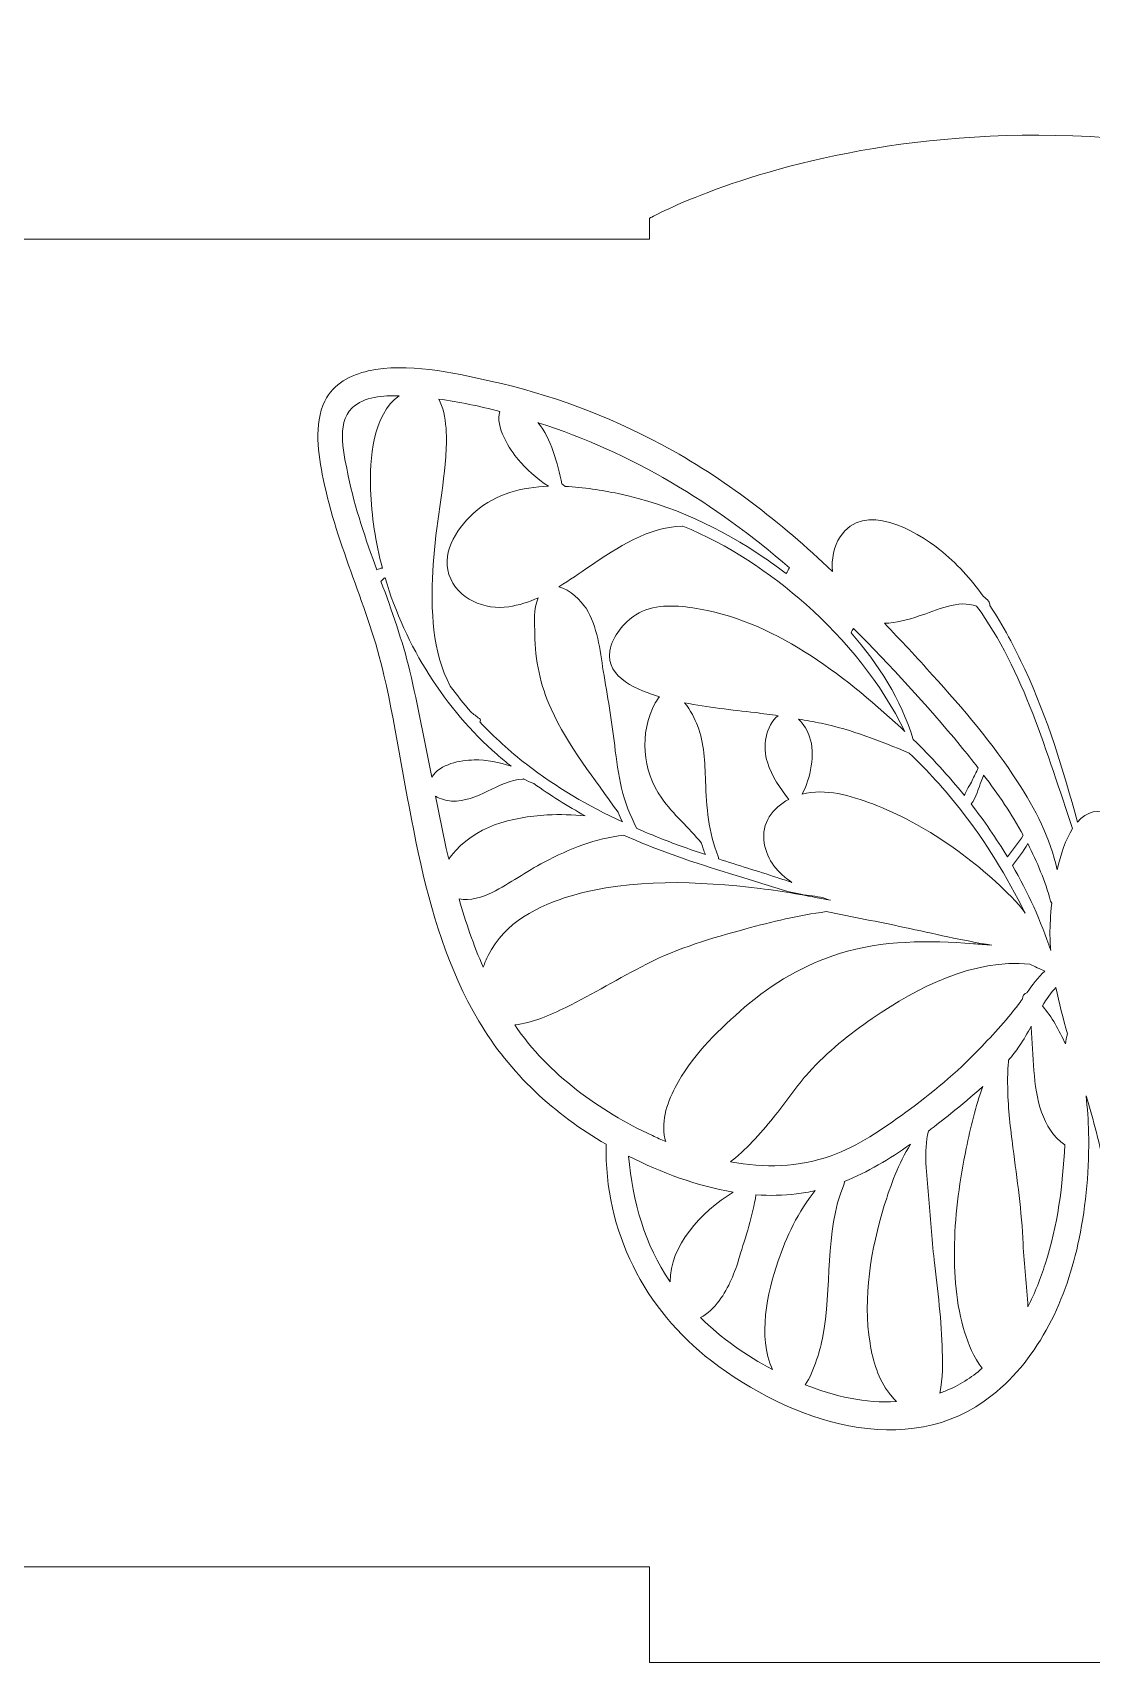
# Model space of a CAD drawing. Header units: millimetres. Extents: x -390 to 773, y -263 to 188.
# Drawn here: x 279.4 to 319.3, y -196.1 to -134.7 of the extents above; entities that cross this region are included whole.
import ezdxf

# ---------------------------------------------------------------- set-up
doc = ezdxf.new("R2010")
doc.units = ezdxf.units.MM
doc.header["$MEASUREMENT"] = 0
doc.layers.add('Layer 1', color=7, linetype='Continuous')

msp = doc.modelspace()

# ---------------------------------------------------------------- linework, layer by layer
at = {"layer": 'Layer 1', "color": 140, "lineweight": 18}
msp.add_open_spline([(150.1144, -192.49), (150.1144, -192.49), (150.1144, -145.6684), (150.1144, -145.6684), (150.1144, -145.6684), (150.1144, -145.6684), (150.0709, -142.6385), (153.3799, -142.49), (153.3799, -142.49), (153.3799, -142.49), (155.6145, -142.49), (155.6145, -142.49), (155.6145, -142.49), (155.6145, -142.49), (155.6145, -171.8706), (155.6145, -171.8706), (155.6145, -171.8706), (155.6145, -171.8706), (159.6145, -171.8706), (159.6145, -171.8706), (159.6145, -171.8706), (159.6145, -171.8706), (159.6145, -142.49), (159.6145, -142.49), (159.6145, -142.49), (159.6145, -142.49), (302.6146, -142.49), (302.6146, -142.49), (302.6146, -142.49), (302.6146, -142.49), (302.6146, -141.7025), (302.6146, -141.7025), (302.6146, -141.7025), (302.6146, -141.7025), (315.1467, -134.7134), (332.6146, -141.6368), (332.6146, -141.6368), (332.6146, -141.6368), (332.6146, -142.49), (332.6146, -142.49), (332.6146, -142.49), (332.6146, -142.49), (475.6146, -142.49), (475.6146, -142.49), (475.6146, -142.49), (475.6146, -142.49), (475.6146, -171.8706), (475.6146, -171.8706), (475.6146, -171.8706), (475.6146, -171.8706), (479.6146, -171.8706), (479.6146, -171.8706), (479.6146, -171.8706), (479.6146, -171.8706), (479.6146, -142.49), (479.6146, -142.49), (479.6146, -142.49), (479.6146, -142.49), (481.855, -142.49), (481.855, -142.49), (481.855, -142.49), (481.855, -142.49), (484.721, -142.3469), (485.1145, -145.5984), (485.1145, -145.5984), (485.1145, -145.5984), (485.1146, -192.49), (485.1146, -192.49), (485.1146, -192.49), (485.1146, -192.49), (436.7013, -192.49), (436.7013, -192.49), (436.7013, -192.49), (436.7013, -192.49), (436.7013, -196.09), (436.7013, -196.09), (436.7013, -196.09), (436.7013, -196.09), (406.7012, -196.09), (406.7012, -196.09), (406.7012, -196.09), (406.7012, -196.09), (406.7012, -192.49), (406.7012, -192.49), (406.7012, -192.49), (406.7012, -192.49), (332.6146, -192.49), (332.6146, -192.49), (332.6146, -192.49), (332.6146, -192.49), (332.6146, -196.09), (332.6146, -196.09), (332.6146, -196.09), (332.6146, -196.09), (302.6146, -196.09), (302.6146, -196.09), (302.6146, -196.09), (302.6146, -196.09), (302.6146, -192.49), (302.6146, -192.49), (302.6146, -192.49), (302.6146, -192.49), (228.5381, -192.49), (228.5381, -192.49), (228.5381, -192.49), (228.5381, -192.49), (228.5381, -196.09), (228.5381, -196.09), (228.5381, -196.09), (228.5381, -196.09), (198.5381, -196.09), (198.5381, -196.09), (198.5381, -196.09), (198.5381, -196.09), (198.5381, -192.49), (198.5381, -192.49), (198.5381, -192.49), (198.5381, -192.49), (150.1144, -192.49), (150.1144, -192.49)], degree=3, knots=[0, 0, 0, 0, 0.0322581, 0.0322581, 0.0322581, 0.0322581, 0.0645161, 0.0645161, 0.0645161, 0.0645161, 0.0967742, 0.0967742, 0.0967742, 0.0967742, 0.1290323, 0.1290323, 0.1290323, 0.1290323, 0.1612903, 0.1612903, 0.1612903, 0.1612903, 0.1935484, 0.1935484, 0.1935484, 0.1935484, 0.2258065, 0.2258065, 0.2258065, 0.2258065, 0.2580645, 0.2580645, 0.2580645, 0.2580645, 0.2903226, 0.2903226, 0.2903226, 0.2903226, 0.3225806, 0.3225806, 0.3225806, 0.3225806, 0.3548387, 0.3548387, 0.3548387, 0.3548387, 0.3870968, 0.3870968, 0.3870968, 0.3870968, 0.4193548, 0.4193548, 0.4193548, 0.4193548, 0.4516129, 0.4516129, 0.4516129, 0.4516129, 0.483871, 0.483871, 0.483871, 0.483871, 0.516129, 0.516129, 0.516129, 0.516129, 0.5483871, 0.5483871, 0.5483871, 0.5483871, 0.5806452, 0.5806452, 0.5806452, 0.5806452, 0.6129032, 0.6129032, 0.6129032, 0.6129032, 0.6451613, 0.6451613, 0.6451613, 0.6451613, 0.6774194, 0.6774194, 0.6774194, 0.6774194, 0.7096774, 0.7096774, 0.7096774, 0.7096774, 0.7419355, 0.7419355, 0.7419355, 0.7419355, 0.7741935, 0.7741935, 0.7741935, 0.7741935, 0.8064516, 0.8064516, 0.8064516, 0.8064516, 0.8387097, 0.8387097, 0.8387097, 0.8387097, 0.8709677, 0.8709677, 0.8709677, 0.8709677, 0.9032258, 0.9032258, 0.9032258, 0.9032258, 0.9354839, 0.9354839, 0.9354839, 0.9354839, 1, 1, 1, 1], dxfattribs=at)
at = {"layer": 'Layer 1', "color": 240, "lineweight": 9}
for points, knots in [([(290.3851, -148.5879), (290.6941, -147.9404), (291.3772, -147.5984), (292.022, -147.4572), (292.022, -147.4572), (293.5086, -147.1316), (295.159, -147.515), (296.6202, -147.8345), (296.6202, -147.8345), (298.8595, -148.3239), (301.0271, -149.1413), (303.0651, -150.2254), (303.0651, -150.2254), (305.4468, -151.4925), (307.5491, -153.1546), (309.5065, -155.0039), (309.5065, -155.0039), (309.4639, -154.5426), (309.5526, -154.0748), (309.8001, -153.6973), (309.8001, -153.6973), (310.6918, -152.3362), (312.6287, -153.4599), (313.5448, -154.1841), (313.5448, -154.1841), (314.1784, -154.6851), (314.7238, -155.2905), (315.2025, -155.9542), (315.2025, -155.9542), (315.2695, -156.0013), (315.3319, -156.0584), (315.3877, -156.1278), (315.3877, -156.1278), (315.4251, -156.1738), (315.4367, -156.23), (315.4309, -156.2836), (315.4309, -156.2836), (315.9412, -157.044), (316.3731, -157.8674), (316.7545, -158.6898), (316.7545, -158.6898), (317.6067, -160.5278), (318.2117, -162.4809), (318.7324, -164.445), (318.7324, -164.445), (319.0763, -164.0523), (319.5277, -163.9031), (320.1155, -164.2012), (320.1155, -164.2012), (320.7051, -163.9016), (321.1563, -164.0513), (321.5002, -164.445), (321.5002, -164.445), (321.9512, -162.7503), (322.4729, -161.0847), (323.1391, -159.4648), (323.1391, -159.4648), (323.5917, -158.3641), (324.1304, -157.2711), (324.8006, -156.2846), (324.8006, -156.2846), (324.7945, -156.2309), (324.8062, -156.1743), (324.8437, -156.1278), (324.8437, -156.1278), (324.9026, -156.0548), (324.9683, -155.9954), (325.0391, -155.9472), (325.0391, -155.9472), (325.3802, -155.4802), (325.7531, -155.0406), (326.1644, -154.6406), (326.1644, -154.6406), (327.0546, -153.7748), (328.9232, -152.4214), (330.1344, -153.3747), (330.1344, -153.3747), (330.6216, -153.7581), (330.7861, -154.3675), (330.7254, -154.9715), (330.7254, -154.9715), (333.5611, -152.3168), (336.7506, -150.1332), (340.3656, -148.7862), (340.3656, -148.7862), (342.1739, -148.1122), (344.0673, -147.6645), (345.9731, -147.4273), (345.9731, -147.4273), (347.2797, -147.2647), (349.1878, -147.2084), (349.8798, -148.6579), (349.8798, -148.6579), (350.3125, -149.5644), (350.0658, -150.7347), (349.8767, -151.6734), (349.8767, -151.6734), (349.6128, -152.9838), (349.1382, -154.2426), (348.6852, -155.4911), (348.6852, -155.4911), (348.2623, -156.6569), (347.8688, -157.8206), (347.5915, -159.0349), (347.5915, -159.0349), (347.3426, -160.1249), (347.1403, -161.2273), (346.9438, -162.3288), (346.9438, -162.3288), (346.1545, -166.755), (345.2355, -171.5439), (341.8581, -174.664), (341.8581, -174.664), (341.0618, -175.3999), (340.1833, -176.0378), (339.251, -176.576), (339.251, -176.576), (339.2904, -178.5533), (338.7767, -180.5197), (337.7092, -182.1604), (337.7092, -182.1604), (336.5849, -183.8888), (334.903, -185.1929), (333.1277, -186.1106), (333.1277, -186.1106), (331.4317, -186.9875), (329.508, -187.5216), (327.611, -187.2513), (327.611, -187.2513), (325.7302, -186.9835), (324.187, -185.8717), (323.093, -184.275), (323.093, -184.275), (321.9613, -182.6234), (321.4265, -180.5679), (321.1881, -178.577), (321.1881, -178.577), (321.058, -177.4901), (321.0528, -176.3978), (321.1033, -175.3056), (321.1033, -175.3056), (321.1092, -175.1719), (321.1183, -175.0391), (321.1293, -174.9063), (321.1293, -174.9063), (320.8942, -175.7226), (320.6705, -176.5406), (320.4931, -177.3756), (320.4931, -177.3756), (320.4028, -177.8012), (320.3352, -178.2311), (320.2743, -178.6622), (320.2743, -178.6622), (320.2193, -179.0532), (320.1688, -179.445), (320.1142, -179.836), (320.1142, -179.836), (320.0593, -179.4557), (320.0087, -179.0746), (319.955, -178.6938), (319.955, -178.6938), (319.9007, -178.3077), (319.8426, -177.9222), (319.7704, -177.5387), (319.7704, -177.5387), (319.5925, -176.5939), (319.3341, -175.6676), (319.062, -174.7476), (319.062, -174.7476), (319.1098, -175.2099), (319.1471, -175.6736), (319.1579, -176.1411), (319.1579, -176.1411), (319.1887, -177.4777), (319.0632, -178.8226), (318.7993, -180.1304), (318.7993, -180.1304), (318.3441, -182.3861), (317.3052, -184.6129), (315.527, -186.0302), (315.527, -186.0302), (312.3277, -188.5801), (307.8525, -186.9755), (304.9514, -184.7373), (304.9514, -184.7373), (302.4261, -182.789), (300.9144, -179.8697), (300.9797, -176.5725), (300.9797, -176.5725), (299.041, -175.4642), (297.3527, -173.9103), (296.1841, -171.938), (296.1841, -171.938), (293.8714, -168.0355), (293.6068, -163.2702), (292.6108, -158.9081), (292.6108, -158.9081), (292.0344, -156.3828), (290.8364, -154.065), (290.324, -151.5212), (290.324, -151.5212), (290.1337, -150.5768), (289.9558, -149.4871), (290.3851, -148.5879)], [0, 0, 0, 0, 0.0192308, 0.0192308, 0.0192308, 0.0192308, 0.0384615, 0.0384615, 0.0384615, 0.0384615, 0.0576923, 0.0576923, 0.0576923, 0.0576923, 0.0769231, 0.0769231, 0.0769231, 0.0769231, 0.0961538, 0.0961538, 0.0961538, 0.0961538, 0.1153846, 0.1153846, 0.1153846, 0.1153846, 0.1346154, 0.1346154, 0.1346154, 0.1346154, 0.1538462, 0.1538462, 0.1538462, 0.1538462, 0.1730769, 0.1730769, 0.1730769, 0.1730769, 0.1923077, 0.1923077, 0.1923077, 0.1923077, 0.2115385, 0.2115385, 0.2115385, 0.2115385, 0.2307692, 0.2307692, 0.2307692, 0.2307692, 0.25, 0.25, 0.25, 0.25, 0.2692308, 0.2692308, 0.2692308, 0.2692308, 0.2884615, 0.2884615, 0.2884615, 0.2884615, 0.3076923, 0.3076923, 0.3076923, 0.3076923, 0.3269231, 0.3269231, 0.3269231, 0.3269231, 0.3461538, 0.3461538, 0.3461538, 0.3461538, 0.3653846, 0.3653846, 0.3653846, 0.3653846, 0.3846154, 0.3846154, 0.3846154, 0.3846154, 0.4038462, 0.4038462, 0.4038462, 0.4038462, 0.4230769, 0.4230769, 0.4230769, 0.4230769, 0.4423077, 0.4423077, 0.4423077, 0.4423077, 0.4615385, 0.4615385, 0.4615385, 0.4615385, 0.4807692, 0.4807692, 0.4807692, 0.4807692, 0.5, 0.5, 0.5, 0.5, 0.5192308, 0.5192308, 0.5192308, 0.5192308, 0.5384615, 0.5384615, 0.5384615, 0.5384615, 0.5576923, 0.5576923, 0.5576923, 0.5576923, 0.5769231, 0.5769231, 0.5769231, 0.5769231, 0.5961538, 0.5961538, 0.5961538, 0.5961538, 0.6153846, 0.6153846, 0.6153846, 0.6153846, 0.6346154, 0.6346154, 0.6346154, 0.6346154, 0.6538462, 0.6538462, 0.6538462, 0.6538462, 0.6730769, 0.6730769, 0.6730769, 0.6730769, 0.6923077, 0.6923077, 0.6923077, 0.6923077, 0.7115385, 0.7115385, 0.7115385, 0.7115385, 0.7307692, 0.7307692, 0.7307692, 0.7307692, 0.75, 0.75, 0.75, 0.75, 0.7692308, 0.7692308, 0.7692308, 0.7692308, 0.7884615, 0.7884615, 0.7884615, 0.7884615, 0.8076923, 0.8076923, 0.8076923, 0.8076923, 0.8269231, 0.8269231, 0.8269231, 0.8269231, 0.8461538, 0.8461538, 0.8461538, 0.8461538, 0.8653846, 0.8653846, 0.8653846, 0.8653846, 0.8846154, 0.8846154, 0.8846154, 0.8846154, 0.9038462, 0.9038462, 0.9038462, 0.9038462, 0.9230769, 0.9230769, 0.9230769, 0.9230769, 0.9423077, 0.9423077, 0.9423077, 0.9423077, 0.9615385, 0.9615385, 0.9615385, 0.9615385, 1, 1, 1, 1]), ([(291.2688, -151.4097), (291.2688, -151.4097), (291.2688, -151.4097), (291.2688, -151.4097), (291.2688, -151.4097), (291.5165, -152.6246), (291.9234, -153.7893), (292.3449, -154.9501), (292.3449, -154.9501), (292.408, -154.9111), (292.4808, -154.8862), (292.5511, -154.8789), (292.5511, -154.8789), (292.295, -153.9144), (292.1417, -152.9227), (292.1086, -151.9256), (292.1086, -151.9256), (292.0708, -150.7727), (292.184, -149.1015), (293.182, -148.3889), (293.182, -148.3889), (292.591, -148.3766), (291.8729, -148.415), (291.4119, -148.8478), (291.4119, -148.8478), (290.784, -149.4372), (291.122, -150.6889), (291.2688, -151.4097)], [0, 0, 0, 0, 0.125, 0.125, 0.125, 0.125, 0.25, 0.25, 0.25, 0.25, 0.375, 0.375, 0.375, 0.375, 0.5, 0.5, 0.5, 0.5, 0.625, 0.625, 0.625, 0.625, 0.75, 0.75, 0.75, 0.75, 1, 1, 1, 1]), ([(294.6757, -148.5121), (294.6757, -148.5121), (294.6757, -148.5121), (294.6757, -148.5121), (294.6757, -148.5121), (295.0072, -149.0954), (294.9836, -150.1358), (294.9395, -150.689), (294.9395, -150.689), (294.8241, -152.1389), (294.5192, -153.5544), (294.449, -155.0119), (294.449, -155.0119), (294.3815, -156.4118), (294.4187, -158.0645), (295.1078, -159.3206), (295.1078, -159.3206), (295.3522, -159.6554), (295.6109, -159.9791), (295.8831, -160.2918), (295.8831, -160.2918), (295.987, -160.3812), (296.0947, -160.4659), (296.2074, -160.5425), (296.2074, -160.5425), (296.2519, -160.5725), (296.2517, -160.6345), (296.2245, -160.6704), (296.2245, -160.6704), (296.7641, -161.2474), (297.3509, -161.7817), (297.9782, -162.2663), (297.9782, -162.2663), (299.1009, -163.1336), (300.3225, -163.8443), (301.5944, -164.4394), (301.5944, -164.4394), (301.5333, -164.3234), (301.4792, -164.2018), (301.4316, -164.0762), (301.4316, -164.0762), (300.5454, -162.8073), (299.552, -161.6037), (298.9049, -160.1803), (298.9049, -160.1803), (298.5043, -159.2992), (298.3013, -158.3501), (298.2939, -157.3759), (298.2939, -157.3759), (298.291, -156.9598), (298.2388, -156.4004), (298.4248, -155.9935), (298.4248, -155.9935), (298.0658, -156.1565), (297.6951, -156.2804), (297.3098, -156.336), (297.3098, -156.336), (296.4164, -156.4652), (295.3757, -156.0608), (295.0598, -155.1196), (295.0598, -155.1196), (294.7577, -154.2192), (295.4465, -153.2694), (296.068, -152.7386), (296.068, -152.7386), (296.8392, -152.0801), (297.813, -151.832), (298.8132, -151.7971), (298.8132, -151.7971), (298.3714, -151.521), (297.9637, -151.1346), (297.6638, -150.7864), (297.6638, -150.7864), (297.3703, -150.4457), (296.7771, -149.5353), (296.9749, -148.984), (296.9749, -148.984), (296.2189, -148.7847), (295.4472, -148.6183), (294.6757, -148.5121)], [0, 0, 0, 0, 0.047619, 0.047619, 0.047619, 0.047619, 0.0952381, 0.0952381, 0.0952381, 0.0952381, 0.1428571, 0.1428571, 0.1428571, 0.1428571, 0.1904762, 0.1904762, 0.1904762, 0.1904762, 0.2380952, 0.2380952, 0.2380952, 0.2380952, 0.2857143, 0.2857143, 0.2857143, 0.2857143, 0.3333333, 0.3333333, 0.3333333, 0.3333333, 0.3809524, 0.3809524, 0.3809524, 0.3809524, 0.4285714, 0.4285714, 0.4285714, 0.4285714, 0.4761905, 0.4761905, 0.4761905, 0.4761905, 0.5238095, 0.5238095, 0.5238095, 0.5238095, 0.5714286, 0.5714286, 0.5714286, 0.5714286, 0.6190476, 0.6190476, 0.6190476, 0.6190476, 0.6666667, 0.6666667, 0.6666667, 0.6666667, 0.7142857, 0.7142857, 0.7142857, 0.7142857, 0.7619048, 0.7619048, 0.7619048, 0.7619048, 0.8095238, 0.8095238, 0.8095238, 0.8095238, 0.8571429, 0.8571429, 0.8571429, 0.8571429, 0.9047619, 0.9047619, 0.9047619, 0.9047619, 1, 1, 1, 1]), ([(298.4166, -149.4032), (298.4166, -149.4032), (298.4166, -149.4032), (298.4166, -149.4032), (298.4166, -149.4032), (298.4134, -149.4022), (298.4101, -149.4012), (298.4069, -149.4001), (298.4069, -149.4001), (298.9359, -150.0066), (299.1324, -150.9313), (299.3177, -151.71), (299.3177, -151.71), (299.3589, -151.7396), (299.3991, -151.7703), (299.4391, -151.8013), (299.4391, -151.8013), (300.1291, -151.8325), (300.8145, -151.9449), (301.4381, -152.0754), (301.4381, -152.0754), (303.4397, -152.4939), (305.2945, -153.363), (306.997, -154.5327), (306.997, -154.5327), (307.2541, -154.7094), (307.5108, -154.8951), (307.7658, -155.0882), (307.7658, -155.0882), (307.8077, -155.0182), (307.848, -154.9441), (307.8848, -154.8661), (307.8848, -154.8661), (305.0804, -152.4432), (301.9338, -150.5117), (298.4166, -149.4032)], [0, 0, 0, 0, 0.1, 0.1, 0.1, 0.1, 0.2, 0.2, 0.2, 0.2, 0.3, 0.3, 0.3, 0.3, 0.4, 0.4, 0.4, 0.4, 0.5, 0.5, 0.5, 0.5, 0.6, 0.6, 0.6, 0.6, 0.7, 0.7, 0.7, 0.7, 0.8, 0.8, 0.8, 0.8, 1, 1, 1, 1]), ([(304.5734, -165.2409), (304.5734, -165.2409), (304.5734, -165.2409), (304.5734, -165.2409), (304.5734, -165.2409), (304.1022, -164.6529), (303.5016, -164.1475), (303.0733, -163.5418), (303.0733, -163.5418), (302.3413, -162.5071), (302.217, -161.0924), (302.8334, -159.9569), (302.8334, -159.9569), (302.8863, -159.8596), (302.9407, -159.7827), (302.9963, -159.7227), (302.9963, -159.7227), (302.2241, -159.5013), (300.9553, -159.0313), (301.1246, -157.99), (301.1246, -157.99), (301.2153, -157.4336), (301.6593, -156.9218), (302.1046, -156.6357), (302.1046, -156.6357), (302.7319, -156.2329), (303.5471, -156.2784), (304.2443, -156.377), (304.2443, -156.377), (307.2444, -156.8011), (309.8731, -158.8571), (312.0771, -160.8866), (312.0771, -160.8866), (312.1303, -160.9356), (312.1833, -160.9854), (312.2363, -161.035), (312.2363, -161.035), (311.3288, -159.1949), (310.0161, -157.5902), (308.5119, -156.2528), (308.5119, -156.2528), (307.1465, -155.0392), (305.5616, -153.9904), (303.8742, -153.2983), (303.8742, -153.2983), (303.8681, -153.2991), (303.8625, -153.3005), (303.856, -153.3007), (303.856, -153.3007), (302.5442, -153.342), (301.4263, -154.0928), (300.3567, -154.8164), (300.3567, -154.8164), (299.9828, -155.0697), (299.5973, -155.3385), (299.1973, -155.5806), (299.1973, -155.5806), (299.6128, -155.6891), (300.0446, -156.1163), (300.2237, -156.3942), (300.2237, -156.3942), (300.6582, -157.0676), (300.7438, -157.9643), (300.8732, -158.744), (300.8732, -158.744), (301.0294, -159.6872), (301.1942, -160.6129), (301.3034, -161.5658), (301.3034, -161.5658), (301.3655, -162.1059), (301.4416, -162.6431), (301.5601, -163.173), (301.5601, -163.173), (301.68, -163.7107), (301.9038, -164.179), (302.1191, -164.6768), (302.1191, -164.6768), (302.6744, -164.9208), (303.2378, -165.1446), (303.806, -165.3502), (303.806, -165.3502), (304.1099, -165.46), (304.4154, -165.5653), (304.7218, -165.6674), (304.7218, -165.6674), (304.6633, -165.5273), (304.6147, -165.3848), (304.5734, -165.2409)], [0, 0, 0, 0, 0.0434783, 0.0434783, 0.0434783, 0.0434783, 0.0869565, 0.0869565, 0.0869565, 0.0869565, 0.1304348, 0.1304348, 0.1304348, 0.1304348, 0.173913, 0.173913, 0.173913, 0.173913, 0.2173913, 0.2173913, 0.2173913, 0.2173913, 0.2608696, 0.2608696, 0.2608696, 0.2608696, 0.3043478, 0.3043478, 0.3043478, 0.3043478, 0.3478261, 0.3478261, 0.3478261, 0.3478261, 0.3913043, 0.3913043, 0.3913043, 0.3913043, 0.4347826, 0.4347826, 0.4347826, 0.4347826, 0.4782609, 0.4782609, 0.4782609, 0.4782609, 0.5217391, 0.5217391, 0.5217391, 0.5217391, 0.5652174, 0.5652174, 0.5652174, 0.5652174, 0.6086957, 0.6086957, 0.6086957, 0.6086957, 0.6521739, 0.6521739, 0.6521739, 0.6521739, 0.6956522, 0.6956522, 0.6956522, 0.6956522, 0.7391304, 0.7391304, 0.7391304, 0.7391304, 0.7826087, 0.7826087, 0.7826087, 0.7826087, 0.826087, 0.826087, 0.826087, 0.826087, 0.8695652, 0.8695652, 0.8695652, 0.8695652, 0.9130435, 0.9130435, 0.9130435, 0.9130435, 1, 1, 1, 1]), ([(293.5849, -158.7621), (293.5849, -158.7621), (293.5849, -158.7621), (293.5849, -158.7621), (293.5849, -158.7621), (293.8985, -160.0827), (294.1516, -161.4181), (294.4103, -162.7521), (294.4103, -162.7521), (294.7357, -162.2477), (295.4792, -162.1157), (296.0078, -162.1031), (296.0078, -162.1031), (296.4804, -162.0919), (296.9541, -162.1963), (297.4027, -162.3443), (297.4027, -162.3443), (297.2246, -162.2002), (297.0484, -162.0534), (296.8755, -161.9019), (296.8755, -161.9019), (294.9202, -160.1897), (293.4169, -157.8289), (292.6549, -155.2497), (292.6549, -155.2497), (292.6512, -155.2512), (292.648, -155.2522), (292.6453, -155.2531), (292.6453, -155.2531), (292.631, -155.2609), (292.6167, -155.2691), (292.6028, -155.2775), (292.6028, -155.2775), (292.5955, -155.2821), (292.5885, -155.2869), (292.5813, -155.2919), (292.5813, -155.2919), (292.5806, -155.2929), (292.58, -155.2934), (292.5787, -155.2945), (292.5787, -155.2945), (292.5744, -155.3004), (292.5475, -155.3314), (292.5359, -155.3429), (292.5359, -155.3429), (292.5244, -155.3543), (292.5117, -155.3637), (292.4985, -155.3721), (292.4985, -155.3721), (292.9054, -156.4874), (293.3102, -157.6038), (293.5849, -158.7621)], [0, 0, 0, 0, 0.0714286, 0.0714286, 0.0714286, 0.0714286, 0.1428571, 0.1428571, 0.1428571, 0.1428571, 0.2142857, 0.2142857, 0.2142857, 0.2142857, 0.2857143, 0.2857143, 0.2857143, 0.2857143, 0.3571429, 0.3571429, 0.3571429, 0.3571429, 0.4285714, 0.4285714, 0.4285714, 0.4285714, 0.5, 0.5, 0.5, 0.5, 0.5714286, 0.5714286, 0.5714286, 0.5714286, 0.6428571, 0.6428571, 0.6428571, 0.6428571, 0.7142857, 0.7142857, 0.7142857, 0.7142857, 0.7857143, 0.7857143, 0.7857143, 0.7857143, 0.8571429, 0.8571429, 0.8571429, 0.8571429, 1, 1, 1, 1]), ([(314.9396, -156.3138), (314.9396, -156.3138), (314.9396, -156.3138), (314.9396, -156.3138), (314.9396, -156.3138), (314.2746, -156.0503), (313.399, -156.4796), (312.7773, -156.6816), (312.7773, -156.6816), (312.3391, -156.824), (311.9024, -156.953), (311.4661, -156.9561), (311.4661, -156.9561), (312.0799, -157.5959), (312.6832, -158.2484), (313.2802, -158.9059), (313.2802, -158.9059), (314.4279, -160.1703), (315.5459, -161.4836), (316.4823, -162.9294), (316.4823, -162.9294), (317.1372, -163.9406), (317.7238, -165.0474), (317.971, -166.2414), (317.971, -166.2414), (318.1017, -165.658), (318.2894, -165.0966), (318.5523, -164.6872), (318.5523, -164.6872), (317.5925, -161.8937), (316.7127, -158.7213), (314.9396, -156.3138)], [0, 0, 0, 0, 0.1111111, 0.1111111, 0.1111111, 0.1111111, 0.2222222, 0.2222222, 0.2222222, 0.2222222, 0.3333333, 0.3333333, 0.3333333, 0.3333333, 0.4444444, 0.4444444, 0.4444444, 0.4444444, 0.5555556, 0.5555556, 0.5555556, 0.5555556, 0.6666667, 0.6666667, 0.6666667, 0.6666667, 0.7777778, 0.7777778, 0.7777778, 0.7777778, 1, 1, 1, 1]), ([(310.303, -157.1506), (310.303, -157.1506), (310.303, -157.1506), (310.303, -157.1506), (310.303, -157.1506), (310.2717, -157.2074), (310.2392, -157.264), (310.2056, -157.3199), (310.2056, -157.3199), (311.2466, -158.4905), (312.0951, -159.8331), (312.5443, -161.3284), (312.5443, -161.3284), (313.225, -161.9884), (313.8757, -162.6968), (314.4806, -163.4479), (314.4806, -163.4479), (314.5527, -163.2411), (314.6989, -163.026), (314.7682, -162.8802), (314.7682, -162.8802), (314.8437, -162.7209), (314.9206, -162.5639), (315.0003, -162.4088), (315.0003, -162.4088), (314.7779, -162.1217), (314.5516, -161.8401), (314.3241, -161.5644), (314.3241, -161.5644), (313.0594, -160.0327), (311.6975, -158.5603), (310.303, -157.1506)], [0, 0, 0, 0, 0.1111111, 0.1111111, 0.1111111, 0.1111111, 0.2222222, 0.2222222, 0.2222222, 0.2222222, 0.3333333, 0.3333333, 0.3333333, 0.3333333, 0.4444444, 0.4444444, 0.4444444, 0.4444444, 0.5555556, 0.5555556, 0.5555556, 0.5555556, 0.6666667, 0.6666667, 0.6666667, 0.6666667, 0.7777778, 0.7777778, 0.7777778, 0.7777778, 1, 1, 1, 1]), ([(305.2139, -165.8291), (305.2139, -165.8291), (305.2139, -165.8291), (305.2139, -165.8291), (305.2139, -165.8291), (305.9482, -166.0671), (306.6858, -166.2935), (307.4197, -166.5327), (307.4197, -166.5327), (307.6091, -166.5945), (307.7951, -166.6572), (307.9809, -166.7166), (307.9809, -166.7166), (307.4527, -166.3631), (307.0506, -165.8945), (306.9403, -165.238), (306.9403, -165.238), (306.8109, -164.468), (307.2631, -163.9013), (307.8652, -163.5884), (307.8652, -163.5884), (307.5252, -163.1758), (307.2352, -162.7285), (307.057, -162.1904), (307.057, -162.1904), (306.8751, -161.6414), (306.9778, -160.7955), (307.4645, -160.4388), (307.4645, -160.4388), (307.176, -160.3962), (306.8871, -160.3567), (306.5981, -160.3232), (306.5981, -160.3232), (305.7088, -160.2203), (304.8148, -160.1261), (303.9358, -159.9491), (303.9358, -159.9491), (304.1554, -160.2228), (304.3341, -160.578), (304.4235, -160.8122), (304.4235, -160.8122), (304.6813, -161.4888), (304.6974, -162.1849), (304.7244, -162.9036), (304.7244, -162.9036), (304.7612, -163.8871), (304.8341, -164.8214), (305.2016, -165.7368), (305.2016, -165.7368), (305.2149, -165.7696), (305.2175, -165.8005), (305.2139, -165.8291)], [0, 0, 0, 0, 0.0714286, 0.0714286, 0.0714286, 0.0714286, 0.1428571, 0.1428571, 0.1428571, 0.1428571, 0.2142857, 0.2142857, 0.2142857, 0.2142857, 0.2857143, 0.2857143, 0.2857143, 0.2857143, 0.3571429, 0.3571429, 0.3571429, 0.3571429, 0.4285714, 0.4285714, 0.4285714, 0.4285714, 0.5, 0.5, 0.5, 0.5, 0.5714286, 0.5714286, 0.5714286, 0.5714286, 0.6428571, 0.6428571, 0.6428571, 0.6428571, 0.7142857, 0.7142857, 0.7142857, 0.7142857, 0.7857143, 0.7857143, 0.7857143, 0.7857143, 0.8571429, 0.8571429, 0.8571429, 0.8571429, 1, 1, 1, 1]), ([(309.0804, -160.7227), (309.0804, -160.7227), (309.0804, -160.7227), (309.0804, -160.7227), (309.0804, -160.7227), (308.7996, -160.6645), (308.5168, -160.6124), (308.2335, -160.5627), (308.2335, -160.5627), (308.4279, -160.7598), (308.5778, -161.038), (308.6481, -161.2344), (308.6481, -161.2344), (308.8747, -161.8661), (308.6785, -162.8102), (308.3604, -163.3963), (308.3604, -163.3963), (309.2451, -163.1615), (310.1922, -163.4451), (311.0237, -163.7635), (311.0237, -163.7635), (313.0075, -164.5228), (314.8929, -165.8538), (316.3875, -167.4095), (316.3875, -167.4095), (316.5271, -167.555), (316.6537, -167.7111), (316.7725, -167.8736), (316.7725, -167.8736), (316.0742, -166.5038), (315.2968, -165.1937), (314.3344, -163.9752), (314.3344, -163.9752), (313.7375, -163.2194), (313.0884, -162.5121), (312.4027, -161.8444), (312.4027, -161.8444), (311.3018, -161.4005), (310.2502, -160.9645), (309.0804, -160.7227)], [0, 0, 0, 0, 0.0909091, 0.0909091, 0.0909091, 0.0909091, 0.1818182, 0.1818182, 0.1818182, 0.1818182, 0.2727273, 0.2727273, 0.2727273, 0.2727273, 0.3636364, 0.3636364, 0.3636364, 0.3636364, 0.4545455, 0.4545455, 0.4545455, 0.4545455, 0.5454545, 0.5454545, 0.5454545, 0.5454545, 0.6363636, 0.6363636, 0.6363636, 0.6363636, 0.7272727, 0.7272727, 0.7272727, 0.7272727, 0.8181818, 0.8181818, 0.8181818, 0.8181818, 1, 1, 1, 1]), ([(294.96, -165.4361), (294.96, -165.4361), (294.96, -165.4361), (294.96, -165.4361), (294.96, -165.4361), (294.99, -165.5705), (295.0206, -165.7048), (295.0522, -165.8389), (295.0522, -165.8389), (295.0811, -165.7977), (295.1106, -165.7577), (295.14, -165.72), (295.14, -165.72), (296.0395, -164.5814), (297.4085, -164.2582), (298.7644, -164.1772), (298.7644, -164.1772), (299.2409, -164.1489), (299.7201, -164.1629), (300.1959, -164.2117), (300.1959, -164.2117), (299.5273, -163.8445), (298.8784, -163.4384), (298.2552, -162.9928), (298.2552, -162.9928), (298.1236, -162.9482), (297.9993, -162.8817), (297.8702, -162.8205), (297.8702, -162.8205), (297.8625, -162.8219), (297.8551, -162.8237), (297.847, -162.8242), (297.847, -162.8242), (296.8733, -162.8835), (296.1656, -163.7065), (295.1536, -163.6506), (295.1536, -163.6506), (294.977, -163.641), (294.7328, -163.5816), (294.5501, -163.4663), (294.5501, -163.4663), (294.68, -164.1244), (294.8136, -164.7819), (294.96, -165.4361)], [0, 0, 0, 0, 0.0833333, 0.0833333, 0.0833333, 0.0833333, 0.1666667, 0.1666667, 0.1666667, 0.1666667, 0.25, 0.25, 0.25, 0.25, 0.3333333, 0.3333333, 0.3333333, 0.3333333, 0.4166667, 0.4166667, 0.4166667, 0.4166667, 0.5, 0.5, 0.5, 0.5, 0.5833333, 0.5833333, 0.5833333, 0.5833333, 0.6666667, 0.6666667, 0.6666667, 0.6666667, 0.75, 0.75, 0.75, 0.75, 0.8333333, 0.8333333, 0.8333333, 0.8333333, 1, 1, 1, 1]), ([(314.7283, -163.7612), (314.7283, -163.7612), (314.7283, -163.7612), (314.7283, -163.7612), (314.7283, -163.7612), (315.2206, -164.3958), (315.6794, -165.0596), (316.095, -165.75), (316.095, -165.75), (316.31, -165.4936), (316.4998, -165.2153), (316.6969, -164.9429), (316.6969, -164.9429), (316.2596, -164.1471), (315.7462, -163.3914), (315.2019, -162.6721), (315.2019, -162.6721), (315.1714, -162.7538), (315.1393, -162.8348), (315.1065, -162.9159), (315.1065, -162.9159), (315.0252, -163.119), (314.9216, -163.5656), (314.7283, -163.7612)], [0, 0, 0, 0, 0.1428571, 0.1428571, 0.1428571, 0.1428571, 0.2857143, 0.2857143, 0.2857143, 0.2857143, 0.4285714, 0.4285714, 0.4285714, 0.4285714, 0.5714286, 0.5714286, 0.5714286, 0.5714286, 0.7142857, 0.7142857, 0.7142857, 0.7142857, 1, 1, 1, 1]), ([(296.3506, -169.909), (296.3506, -169.909), (296.3506, -169.909), (296.3506, -169.909), (296.3506, -169.909), (296.4073, -169.7542), (296.4713, -169.6062), (296.5377, -169.4696), (296.5377, -169.4696), (297.1395, -168.2308), (298.4523, -167.5761), (299.6701, -167.2184), (299.6701, -167.2184), (301.9497, -166.5488), (304.4535, -166.6683), (306.781, -166.9463), (306.781, -166.9463), (307.6721, -167.0528), (308.5523, -167.2164), (309.4324, -167.3898), (309.4324, -167.3898), (309.3435, -167.3593), (309.2541, -167.3274), (309.1652, -167.2945), (309.1652, -167.2945), (308.885, -167.2325), (308.5901, -167.2142), (308.3113, -167.1636), (308.3113, -167.1636), (307.6608, -167.0455), (307.0073, -166.7929), (306.3718, -166.604), (306.3718, -166.604), (305.0563, -166.2138), (303.7483, -165.8021), (302.4715, -165.2879), (302.4715, -165.2879), (302.195, -165.1765), (301.9205, -165.0589), (301.6481, -164.936), (301.6481, -164.936), (300.5713, -165.0569), (299.6151, -165.4491), (298.6433, -165.9542), (298.6433, -165.9542), (297.9751, -166.3016), (297.3621, -166.7528), (296.6893, -167.0923), (296.6893, -167.0923), (296.3253, -167.2759), (295.8548, -167.4219), (295.4386, -167.3333), (295.4386, -167.3333), (295.69, -168.2128), (295.9861, -169.0771), (296.3506, -169.909)], [0, 0, 0, 0, 0.0666667, 0.0666667, 0.0666667, 0.0666667, 0.1333333, 0.1333333, 0.1333333, 0.1333333, 0.2, 0.2, 0.2, 0.2, 0.2666667, 0.2666667, 0.2666667, 0.2666667, 0.3333333, 0.3333333, 0.3333333, 0.3333333, 0.4, 0.4, 0.4, 0.4, 0.4666667, 0.4666667, 0.4666667, 0.4666667, 0.5333333, 0.5333333, 0.5333333, 0.5333333, 0.6, 0.6, 0.6, 0.6, 0.6666667, 0.6666667, 0.6666667, 0.6666667, 0.7333333, 0.7333333, 0.7333333, 0.7333333, 0.8, 0.8, 0.8, 0.8, 0.8666667, 0.8666667, 0.8666667, 0.8666667, 1, 1, 1, 1]), ([(317.7683, -167.4979), (317.7683, -167.4979), (317.7683, -167.4979), (317.7683, -167.4979), (317.7683, -167.4979), (317.7496, -167.477), (317.7343, -167.4512), (317.7252, -167.4188), (317.7252, -167.4188), (317.5183, -166.6662), (317.2202, -165.9466), (316.8635, -165.256), (316.8635, -165.256), (316.6993, -165.549), (316.5041, -165.8235), (316.2869, -166.0755), (316.2869, -166.0755), (316.8718, -167.0925), (317.3617, -168.1645), (317.7277, -169.2825), (317.7277, -169.2825), (317.7117, -169.0701), (317.7017, -168.8576), (317.7014, -168.645), (317.7014, -168.645), (317.7006, -168.3656), (317.7192, -167.9574), (317.7683, -167.4979)], [0, 0, 0, 0, 0.125, 0.125, 0.125, 0.125, 0.25, 0.25, 0.25, 0.25, 0.375, 0.375, 0.375, 0.375, 0.5, 0.5, 0.5, 0.5, 0.625, 0.625, 0.625, 0.625, 0.75, 0.75, 0.75, 0.75, 1, 1, 1, 1]), ([(302.7226, -176.2526), (302.7226, -176.2526), (302.7226, -176.2526), (302.7226, -176.2526), (302.7226, -176.2526), (302.8884, -176.3302), (303.0561, -176.4048), (303.2254, -176.4769), (303.2254, -176.4769), (303.2024, -176.3937), (303.1842, -176.3112), (303.1727, -176.231), (303.1727, -176.231), (303.0704, -175.5182), (303.3615, -174.8141), (303.7048, -174.2165), (303.7048, -174.2165), (304.3317, -173.125), (305.2662, -172.2175), (306.1995, -171.4171), (306.1995, -171.4171), (307.2605, -170.5073), (308.4501, -169.8134), (309.7679, -169.3984), (309.7679, -169.3984), (311.3922, -168.8866), (313.1384, -168.9001), (314.8142, -169.026), (314.8142, -169.026), (315.0293, -169.0422), (315.2656, -169.0569), (315.5091, -169.08), (315.5091, -169.08), (314.404, -168.9071), (313.3118, -168.6401), (312.217, -168.4093), (312.217, -168.4093), (311.2363, -168.2025), (310.2529, -168.0097), (309.2697, -167.8178), (309.2697, -167.8178), (308.2455, -167.9501), (307.2331, -168.1967), (306.2382, -168.4692), (306.2382, -168.4692), (304.9465, -168.8231), (303.7051, -169.1753), (302.5012, -169.7945), (302.5012, -169.7945), (301.4802, -170.3195), (300.4954, -170.9166), (299.465, -171.4227), (299.465, -171.4227), (298.8595, -171.7203), (298.2063, -172.0071), (297.5359, -172.0856), (297.5359, -172.0856), (298.8241, -173.9627), (300.7259, -175.3158), (302.7226, -176.2526)], [0, 0, 0, 0, 0.0625, 0.0625, 0.0625, 0.0625, 0.125, 0.125, 0.125, 0.125, 0.1875, 0.1875, 0.1875, 0.1875, 0.25, 0.25, 0.25, 0.25, 0.3125, 0.3125, 0.3125, 0.3125, 0.375, 0.375, 0.375, 0.375, 0.4375, 0.4375, 0.4375, 0.4375, 0.5, 0.5, 0.5, 0.5, 0.5625, 0.5625, 0.5625, 0.5625, 0.625, 0.625, 0.625, 0.625, 0.6875, 0.6875, 0.6875, 0.6875, 0.75, 0.75, 0.75, 0.75, 0.8125, 0.8125, 0.8125, 0.8125, 0.875, 0.875, 0.875, 0.875, 1, 1, 1, 1]), ([(309.464, -177.0091), (309.464, -177.0091), (309.464, -177.0091), (309.464, -177.0091), (309.464, -177.0091), (310.4777, -176.6471), (311.3959, -176.014), (312.266, -175.3737), (312.266, -175.3737), (313.2445, -174.6539), (314.1861, -173.886), (315.032, -172.9988), (315.032, -172.9988), (315.5789, -172.425), (316.1375, -171.8341), (316.605, -171.1886), (316.605, -171.1886), (316.6266, -171.159), (316.648, -171.1291), (316.6693, -171.0994), (316.6693, -171.0994), (316.657, -171.0012), (316.7344, -170.8938), (316.8272, -170.8782), (316.8272, -170.8782), (317.0368, -170.5857), (317.2511, -170.2985), (317.5058, -170.0565), (317.5058, -170.0565), (317.3151, -169.9786), (317.1297, -169.8882), (316.9472, -169.7906), (316.9472, -169.7906), (314.8046, -169.6002), (312.7585, -170.6411), (311.0059, -171.8404), (311.0059, -171.8404), (310.1511, -172.4251), (309.3166, -173.0998), (308.6127, -173.8774), (308.6127, -173.8774), (308.1638, -174.3736), (307.7817, -174.9413), (307.3653, -175.467), (307.3653, -175.467), (306.8745, -176.0863), (306.3556, -176.6872), (305.7441, -177.1782), (305.7441, -177.1782), (305.7194, -177.1979), (305.6943, -177.2177), (305.669, -177.2368), (305.669, -177.2368), (306.9323, -177.4732), (308.2244, -177.4514), (309.464, -177.0091)], [0, 0, 0, 0, 0.0666667, 0.0666667, 0.0666667, 0.0666667, 0.1333333, 0.1333333, 0.1333333, 0.1333333, 0.2, 0.2, 0.2, 0.2, 0.2666667, 0.2666667, 0.2666667, 0.2666667, 0.3333333, 0.3333333, 0.3333333, 0.3333333, 0.4, 0.4, 0.4, 0.4, 0.4666667, 0.4666667, 0.4666667, 0.4666667, 0.5333333, 0.5333333, 0.5333333, 0.5333333, 0.6, 0.6, 0.6, 0.6, 0.6666667, 0.6666667, 0.6666667, 0.6666667, 0.7333333, 0.7333333, 0.7333333, 0.7333333, 0.8, 0.8, 0.8, 0.8, 0.8666667, 0.8666667, 0.8666667, 0.8666667, 1, 1, 1, 1]), ([(317.9241, -170.6685), (317.9241, -170.6685), (317.9241, -170.6685), (317.9241, -170.6685), (317.9241, -170.6685), (317.7307, -170.8743), (317.5712, -171.1152), (317.4182, -171.3705), (317.4182, -171.3705), (317.7705, -171.7829), (318.0507, -172.289), (318.2821, -172.8), (318.2821, -172.8), (318.3005, -172.671), (318.3268, -172.5433), (318.3628, -172.4166), (318.3628, -172.4166), (318.196, -171.8402), (318.0417, -171.2566), (317.9241, -170.6685)], [0, 0, 0, 0, 0.1666667, 0.1666667, 0.1666667, 0.1666667, 0.3333333, 0.3333333, 0.3333333, 0.3333333, 0.5, 0.5, 0.5, 0.5, 0.6666667, 0.6666667, 0.6666667, 0.6666667, 1, 1, 1, 1]), ([(316.8693, -182.7019), (316.8693, -182.7019), (316.8693, -182.7019), (316.8693, -182.7019), (316.8693, -182.7019), (317.13, -182.179), (317.3457, -181.6331), (317.5206, -181.0911), (317.5206, -181.0911), (317.9902, -179.6372), (318.1848, -178.1292), (318.2604, -176.6036), (318.2604, -176.6036), (317.3943, -175.9771), (317.178, -174.8699), (317.0957, -173.7961), (317.0957, -173.7961), (317.0547, -173.2587), (317.017, -172.7183), (316.9973, -172.1795), (316.9973, -172.1795), (316.9968, -172.1623), (316.9967, -172.1454), (316.996, -172.1283), (316.996, -172.1283), (316.8558, -172.3854), (316.7115, -172.6404), (316.5413, -172.887), (316.5413, -172.887), (316.4181, -173.0655), (316.2842, -173.239), (316.1425, -173.4075), (316.1425, -173.4075), (316.1364, -173.4739), (316.1312, -173.5405), (316.126, -173.6068), (316.126, -173.6068), (316.1026, -173.9115), (316.1041, -174.2183), (316.11, -174.5238), (316.11, -174.5238), (316.1243, -175.2525), (316.2118, -175.9797), (316.3058, -176.701), (316.3058, -176.701), (316.4635, -177.9116), (316.6369, -179.1085), (316.6895, -180.33), (316.6895, -180.33), (316.7236, -181.1233), (316.8383, -181.9098), (316.8693, -182.7019)], [0, 0, 0, 0, 0.0714286, 0.0714286, 0.0714286, 0.0714286, 0.1428571, 0.1428571, 0.1428571, 0.1428571, 0.2142857, 0.2142857, 0.2142857, 0.2142857, 0.2857143, 0.2857143, 0.2857143, 0.2857143, 0.3571429, 0.3571429, 0.3571429, 0.3571429, 0.4285714, 0.4285714, 0.4285714, 0.4285714, 0.5, 0.5, 0.5, 0.5, 0.5714286, 0.5714286, 0.5714286, 0.5714286, 0.6428571, 0.6428571, 0.6428571, 0.6428571, 0.7142857, 0.7142857, 0.7142857, 0.7142857, 0.7857143, 0.7857143, 0.7857143, 0.7857143, 0.8571429, 0.8571429, 0.8571429, 0.8571429, 1, 1, 1, 1]), ([(313.5473, -185.9482), (313.5473, -185.9482), (313.5473, -185.9482), (313.5473, -185.9482), (313.5473, -185.9482), (313.6178, -185.9233), (313.6884, -185.8972), (313.7586, -185.8694), (313.7586, -185.8694), (314.2755, -185.6633), (314.7374, -185.3689), (315.1494, -185.0122), (315.1494, -185.0122), (314.8274, -184.6365), (314.6229, -184.049), (314.4993, -183.673), (314.4993, -183.673), (314.149, -182.6079), (314.0844, -181.4406), (314.1064, -180.3236), (314.1064, -180.3236), (314.13, -179.117), (314.3053, -177.9117), (314.5469, -176.7334), (314.5469, -176.7334), (314.7076, -175.9491), (314.8918, -175.1515), (315.1745, -174.4021), (315.1745, -174.4021), (314.7798, -174.762), (314.3671, -175.0986), (313.9695, -175.4173), (313.9695, -175.4173), (313.6908, -175.6406), (313.4085, -175.8633), (313.1217, -176.0812), (313.1217, -176.0812), (312.9323, -176.8446), (313.0612, -177.7514), (313.1294, -178.4893), (313.1294, -178.4893), (313.2043, -179.2992), (313.2454, -180.123), (313.3389, -180.9287), (313.3389, -180.9287), (313.4724, -182.0803), (313.6222, -183.229), (313.6433, -184.3907), (313.6433, -184.3907), (313.6499, -184.7493), (313.6775, -185.4129), (313.5473, -185.9482)], [0, 0, 0, 0, 0.0714286, 0.0714286, 0.0714286, 0.0714286, 0.1428571, 0.1428571, 0.1428571, 0.1428571, 0.2142857, 0.2142857, 0.2142857, 0.2142857, 0.2857143, 0.2857143, 0.2857143, 0.2857143, 0.3571429, 0.3571429, 0.3571429, 0.3571429, 0.4285714, 0.4285714, 0.4285714, 0.4285714, 0.5, 0.5, 0.5, 0.5, 0.5714286, 0.5714286, 0.5714286, 0.5714286, 0.6428571, 0.6428571, 0.6428571, 0.6428571, 0.7142857, 0.7142857, 0.7142857, 0.7142857, 0.7857143, 0.7857143, 0.7857143, 0.7857143, 0.8571429, 0.8571429, 0.8571429, 0.8571429, 1, 1, 1, 1]), ([(308.48, -185.6357), (308.48, -185.6357), (308.48, -185.6357), (308.48, -185.6357), (308.48, -185.6357), (309.5797, -186.0779), (310.7556, -186.334), (311.9173, -186.2697), (311.9173, -186.2697), (311.8175, -186.1646), (311.7287, -186.058), (311.6566, -185.9664), (311.6566, -185.9664), (311.2355, -185.4331), (311.0318, -184.7438), (310.9225, -184.0725), (310.9225, -184.0725), (310.6433, -182.3575), (310.9534, -180.5253), (311.4591, -178.889), (311.4591, -178.889), (311.6904, -178.1411), (311.9989, -177.2933), (312.4489, -176.5761), (312.4489, -176.5761), (311.6594, -177.1341), (310.8332, -177.6312), (309.9519, -177.9797), (309.9519, -177.9797), (309.9591, -178.018), (309.956, -178.0598), (309.9379, -178.1026), (309.9379, -178.1026), (309.1845, -179.8964), (309.5142, -181.9872), (309.1313, -183.8786), (309.1313, -183.8786), (309.0651, -184.2052), (308.8304, -185.1451), (308.4752, -185.6337), (308.4752, -185.6337), (308.4768, -185.6344), (308.4786, -185.6351), (308.48, -185.6357)], [0, 0, 0, 0, 0.0833333, 0.0833333, 0.0833333, 0.0833333, 0.1666667, 0.1666667, 0.1666667, 0.1666667, 0.25, 0.25, 0.25, 0.25, 0.3333333, 0.3333333, 0.3333333, 0.3333333, 0.4166667, 0.4166667, 0.4166667, 0.4166667, 0.5, 0.5, 0.5, 0.5, 0.5833333, 0.5833333, 0.5833333, 0.5833333, 0.6666667, 0.6666667, 0.6666667, 0.6666667, 0.75, 0.75, 0.75, 0.75, 0.8333333, 0.8333333, 0.8333333, 0.8333333, 1, 1, 1, 1]), ([(303.3927, -181.7604), (303.3927, -181.7604), (303.3927, -181.7604), (303.3927, -181.7604), (303.3927, -181.7604), (303.3824, -180.4012), (304.5411, -179.1386), (305.7679, -178.3785), (305.7679, -178.3785), (304.4024, -178.1546), (303.0599, -177.646), (301.8278, -177.0269), (301.8278, -177.0269), (301.9876, -178.7289), (302.4256, -180.3566), (303.3927, -181.7604)], [0, 0, 0, 0, 0.2, 0.2, 0.2, 0.2, 0.4, 0.4, 0.4, 0.4, 0.6, 0.6, 0.6, 0.6, 1, 1, 1, 1]), ([(307.2434, -185.06), (307.2434, -185.06), (307.2434, -185.06), (307.2434, -185.06), (307.2434, -185.06), (306.6948, -183.7906), (307.0351, -182.2177), (307.4656, -180.9615), (307.4656, -180.9615), (307.7593, -180.104), (308.2165, -179.0908), (308.8612, -178.3213), (308.8612, -178.3213), (308.6289, -178.3751), (308.3933, -178.4177), (308.1529, -178.447), (308.1529, -178.447), (307.646, -178.5087), (307.1352, -178.5164), (306.6251, -178.4803), (306.6251, -178.4803), (306.5097, -179.2681), (306.2307, -180.0742), (306.0055, -180.8219), (306.0055, -180.8219), (305.8262, -181.417), (305.6093, -181.9764), (305.2402, -182.4726), (305.2402, -182.4726), (305.0523, -182.725), (304.7956, -182.9739), (304.5322, -183.1012), (304.5322, -183.1012), (305.3322, -183.8852), (306.2633, -184.5409), (307.2434, -185.06)], [0, 0, 0, 0, 0.1, 0.1, 0.1, 0.1, 0.2, 0.2, 0.2, 0.2, 0.3, 0.3, 0.3, 0.3, 0.4, 0.4, 0.4, 0.4, 0.5, 0.5, 0.5, 0.5, 0.6, 0.6, 0.6, 0.6, 0.7, 0.7, 0.7, 0.7, 0.8, 0.8, 0.8, 0.8, 1, 1, 1, 1])]:
    msp.add_open_spline(points, degree=3, knots=knots, dxfattribs=at)

doc.saveas('drawing.dxf')
